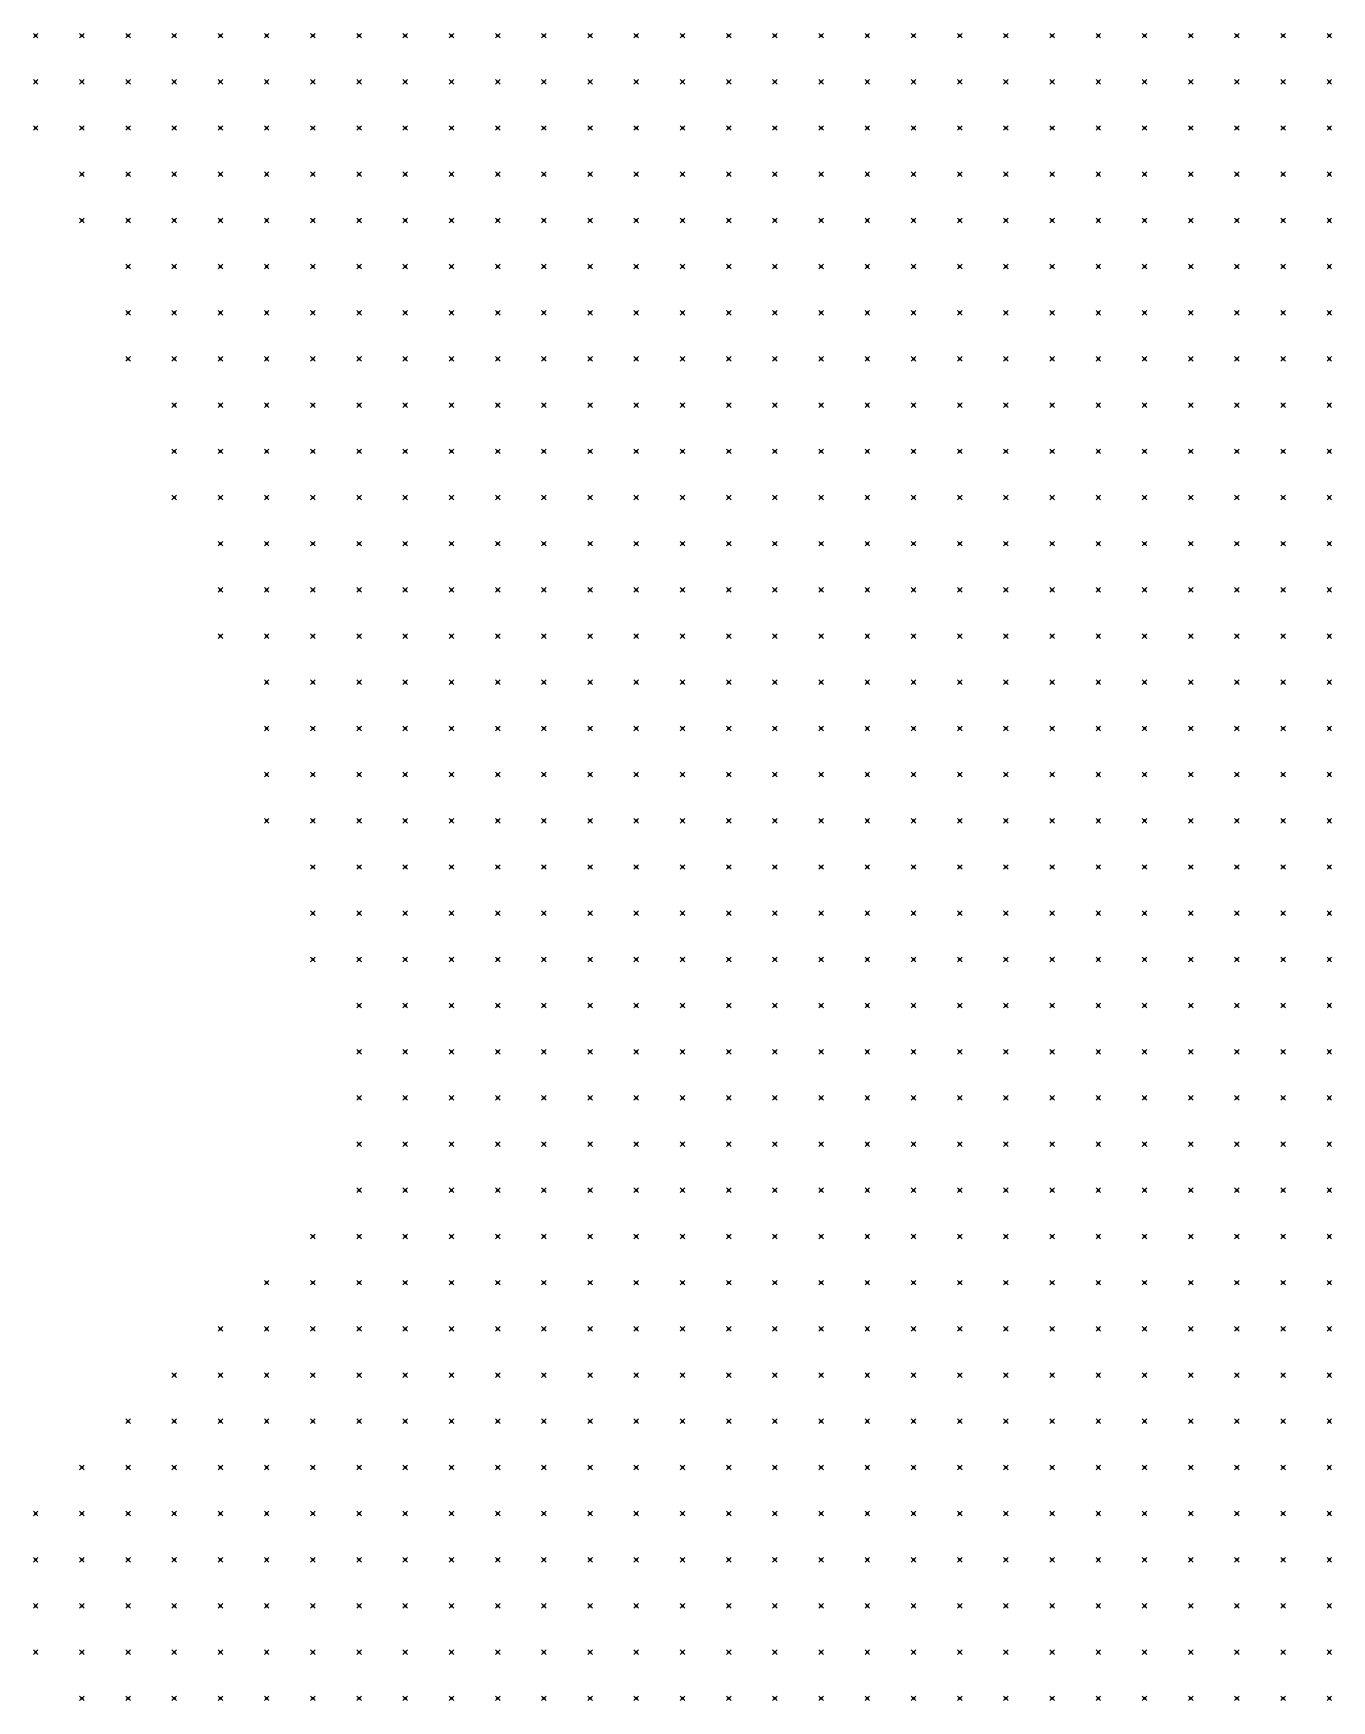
# Model space of a CAD drawing. Header units: metres. Extents: x 441556 to 446409, y 432338 to 461058.
# Drawn here: x 442844.7 to 442928.9, y 449721.5 to 449829.8 of the extents above; entities that cross this region are included whole.
import ezdxf

# ---------------------------------------------------------------- set-up
doc = ezdxf.new("R2010")
doc.units = ezdxf.units.M
doc.header["$MEASUREMENT"] = 0
doc.header["$PDMODE"] = 35
doc.header["$PDSIZE"] = 0.15
doc.layers.add('DTM-NOK-RevN_LIDAR_co_lidar', color=91, linetype='Continuous', lineweight=0)

msp = doc.modelspace()

# ---------------------------------------------------------------- linework, layer by layer
at = {"layer": 'DTM-NOK-RevN_LIDAR_co_lidar'}
for p in [(442844.815, 449829.622, 436.259), (442847.815, 449829.622, 434.737), (442850.814, 449829.622, 433.045), (442853.813, 449829.622, 430.778), (442856.813, 449829.622, 428.31), (442859.812, 449829.622, 426.022), (442862.811, 449829.622, 423.923), (442865.811, 449829.622, 422.007), (442868.81, 449829.622, 419.721), (442871.81, 449829.622, 418.015), (442874.809, 449829.622, 416.185), (442877.808, 449829.622, 414.147), (442880.808, 449829.622, 412.106), (442883.807, 449829.622, 410.046), (442886.806, 449829.622, 408.31), (442889.806, 449829.622, 406.384), (442892.805, 449829.622, 403.958), (442895.804, 449829.622, 402.011), (442898.804, 449829.622, 400.31), (442901.803, 449829.622, 398.627), (442904.802, 449829.622, 397.573), (442907.802, 449829.622, 396.733), (442910.801, 449829.622, 395.869), (442913.8, 449829.622, 394.84), (442916.8, 449829.622, 393.836), (442919.799, 449829.622, 392.545), (442922.798, 449829.622, 391.03), (442925.798, 449829.622, 389.542), (442928.797, 449829.622, 388.683), (442844.815, 449826.623, 436.419), (442847.815, 449826.623, 434.849), (442850.814, 449826.623, 432.773), (442853.813, 449826.623, 430.475), (442856.813, 449826.623, 428.339), (442859.812, 449826.623, 426.066), (442862.811, 449826.623, 423.625), (442865.811, 449826.623, 421.479), (442868.81, 449826.623, 419.672), (442871.81, 449826.623, 417.793), (442874.809, 449826.623, 415.838), (442877.808, 449826.623, 413.736), (442880.808, 449826.623, 411.729), (442883.807, 449826.623, 409.603), (442886.806, 449826.623, 407.865), (442889.806, 449826.623, 405.832), (442892.805, 449826.623, 403.819), (442895.804, 449826.623, 401.682), (442898.804, 449826.623, 399.41), (442901.803, 449826.623, 397.8), (442904.802, 449826.623, 396.891), (442907.802, 449826.623, 396.079), (442910.801, 449826.623, 395.188), (442913.8, 449826.623, 394.31), (442916.8, 449826.623, 393.494), (442919.799, 449826.623, 392.483), (442922.798, 449826.623, 391.051), (442925.798, 449826.623, 389.452), (442928.797, 449826.623, 388.14), (442844.815, 449823.624, 436.331), (442847.815, 449823.624, 434.701), (442850.814, 449823.624, 432.59), (442853.813, 449823.624, 430.062), (442856.813, 449823.624, 427.759), (442859.812, 449823.624, 425.678), (442862.811, 449823.624, 423.547), (442865.811, 449823.624, 421.181), (442868.81, 449823.624, 418.593), (442871.81, 449823.624, 416.823), (442874.809, 449823.624, 414.879), (442877.808, 449823.624, 413.059), (442880.808, 449823.624, 410.996), (442883.807, 449823.624, 408.993), (442886.806, 449823.624, 407.178), (442889.806, 449823.624, 405.233), (442892.805, 449823.624, 403.625), (442895.804, 449823.624, 401.379), (442898.804, 449823.624, 398.809), (442901.803, 449823.624, 397.286), (442904.802, 449823.624, 396.484), (442907.802, 449823.624, 395.72), (442910.801, 449823.624, 394.772), (442913.8, 449823.624, 393.87), (442916.8, 449823.624, 393.052), (442919.799, 449823.624, 391.894), (442922.798, 449823.624, 390.884), (442925.798, 449823.624, 389.475), (442928.797, 449823.624, 388.055), (442847.815, 449820.624, 434.405), (442850.814, 449820.624, 432.045), (442853.813, 449820.624, 429.732), (442856.813, 449820.624, 427.324), (442859.812, 449820.624, 424.693), (442862.811, 449820.624, 422.919), (442865.811, 449820.624, 420.864), (442868.81, 449820.624, 418.28), (442871.81, 449820.624, 416.09), (442874.809, 449820.624, 414.343), (442877.808, 449820.624, 412.112), (442880.808, 449820.624, 410.088), (442883.807, 449820.624, 408.045), (442886.806, 449820.624, 406.318), (442889.806, 449820.624, 404.497), (442892.805, 449820.624, 402.652), (442895.804, 449820.624, 400.363), (442898.804, 449820.624, 398.276), (442901.803, 449820.624, 397.026), (442904.802, 449820.624, 396.129), (442907.802, 449820.624, 395.41), (442910.801, 449820.624, 394.415), (442913.8, 449820.624, 393.371), (442916.8, 449820.624, 392.247), (442919.799, 449820.624, 391.108), (442922.798, 449820.624, 390.106), (442925.798, 449820.624, 388.946), (442928.797, 449820.624, 387.312), (442847.815, 449817.625, 433.855), (442850.814, 449817.625, 431.555), (442853.813, 449817.625, 429.343), (442856.813, 449817.625, 427.078), (442859.812, 449817.625, 424.449), (442862.811, 449817.625, 421.923), (442865.811, 449817.625, 419.764), (442868.81, 449817.625, 417.621), (442871.81, 449817.625, 415.434), (442874.809, 449817.625, 413.278), (442877.808, 449817.625, 411.132), (442880.808, 449817.625, 409.07), (442883.807, 449817.625, 407.158), (442886.806, 449817.625, 405.334), (442889.806, 449817.625, 403.587), (442892.805, 449817.625, 401.627), (442895.804, 449817.625, 399.869), (442898.804, 449817.625, 398.282), (442901.803, 449817.625, 396.849), (442904.802, 449817.625, 395.98), (442907.802, 449817.625, 395.189), (442910.801, 449817.625, 394.046), (442913.8, 449817.625, 392.752), (442916.8, 449817.625, 391.519), (442919.799, 449817.625, 390.439), (442922.798, 449817.625, 389.339), (442925.798, 449817.625, 388.172), (442928.797, 449817.625, 387.078), (442850.814, 449814.626, 431.084), (442853.813, 449814.626, 428.408), (442856.813, 449814.626, 425.984), (442859.812, 449814.626, 423.545), (442862.811, 449814.626, 421.31), (442865.811, 449814.626, 418.933), (442868.81, 449814.626, 416.757), (442871.81, 449814.626, 414.257), (442874.809, 449814.626, 411.942), (442877.808, 449814.626, 410.017), (442880.808, 449814.626, 407.975), (442883.807, 449814.626, 405.807), (442886.806, 449814.626, 404.171), (442889.806, 449814.626, 402.354), (442892.805, 449814.626, 400.368), (442895.804, 449814.626, 398.778), (442898.804, 449814.626, 397.492), (442901.803, 449814.626, 396.485), (442904.802, 449814.626, 395.694), (442907.802, 449814.626, 394.633), (442910.801, 449814.626, 393.423), (442913.8, 449814.626, 392.229), (442916.8, 449814.626, 391.125), (442919.799, 449814.626, 389.921), (442922.798, 449814.626, 388.498), (442925.798, 449814.626, 387.512), (442928.797, 449814.626, 386.435), (442850.814, 449811.626, 429.976), (442853.813, 449811.626, 427.221), (442856.813, 449811.626, 425.111), (442859.812, 449811.626, 422.865), (442862.811, 449811.626, 420.557), (442865.811, 449811.626, 418.198), (442868.81, 449811.626, 415.847), (442871.81, 449811.626, 413.247), (442874.809, 449811.626, 411.125), (442877.808, 449811.626, 408.976), (442880.808, 449811.626, 407.055), (442883.807, 449811.626, 404.913), (442886.806, 449811.626, 402.913), (442889.806, 449811.626, 401.025), (442892.805, 449811.626, 399.393), (442895.804, 449811.626, 398.071), (442898.804, 449811.626, 396.852), (442901.803, 449811.626, 395.877), (442904.802, 449811.626, 395.111), (442907.802, 449811.626, 394.12), (442910.801, 449811.626, 393.05), (442913.8, 449811.626, 391.946), (442916.8, 449811.626, 390.668), (442919.799, 449811.626, 389.465), (442922.798, 449811.626, 388.19), (442925.798, 449811.626, 387.24), (442928.797, 449811.626, 385.796), (442850.814, 449808.627, 429.206), (442853.813, 449808.627, 426.772), (442856.813, 449808.627, 424.71), (442859.812, 449808.627, 422.669), (442862.811, 449808.627, 420.165), (442865.811, 449808.627, 417.714), (442868.81, 449808.627, 415.363), (442871.81, 449808.627, 412.917), (442874.809, 449808.627, 410.768), (442877.808, 449808.627, 408.579), (442880.808, 449808.627, 406.582), (442883.807, 449808.627, 404.575), (442886.806, 449808.627, 402.431), (442889.806, 449808.627, 400.557), (442892.805, 449808.627, 398.965), (442895.804, 449808.627, 397.724), (442898.804, 449808.627, 396.611), (442901.803, 449808.627, 395.491), (442904.802, 449808.627, 394.523), (442907.802, 449808.627, 393.548), (442910.801, 449808.627, 392.511), (442913.8, 449808.627, 391.302), (442916.8, 449808.627, 390.028), (442919.799, 449808.627, 388.839), (442922.798, 449808.627, 387.725), (442925.798, 449808.627, 386.652), (442928.797, 449808.627, 385.045), (442853.813, 449805.628, 427.083), (442856.813, 449805.628, 425.119), (442859.812, 449805.628, 422.626), (442862.811, 449805.628, 420.221), (442865.811, 449805.628, 417.569), (442868.81, 449805.628, 415.06), (442871.81, 449805.628, 412.966), (442874.809, 449805.628, 410.72), (442877.808, 449805.628, 408.637), (442880.808, 449805.628, 406.576), (442883.807, 449805.628, 404.383), (442886.806, 449805.628, 402.301), (442889.806, 449805.628, 400.554), (442892.805, 449805.628, 399.096), (442895.804, 449805.628, 397.779), (442898.804, 449805.628, 396.457), (442901.803, 449805.628, 395.173), (442904.802, 449805.628, 394.072), (442907.802, 449805.628, 393.011), (442910.801, 449805.628, 391.837), (442913.8, 449805.628, 390.685), (442916.8, 449805.628, 389.413), (442919.799, 449805.628, 388.176), (442922.798, 449805.628, 386.959), (442925.798, 449805.628, 385.874), (442928.797, 449805.628, 384.557), (442853.813, 449802.628, 427.571), (442856.813, 449802.628, 425.377), (442859.812, 449802.628, 422.82), (442862.811, 449802.628, 420.455), (442865.811, 449802.628, 417.776), (442868.81, 449802.628, 415.519), (442871.81, 449802.628, 413.343), (442874.809, 449802.628, 411.176), (442877.808, 449802.628, 409.126), (442880.808, 449802.628, 406.981), (442883.807, 449802.628, 404.726), (442886.806, 449802.628, 402.507), (442889.806, 449802.628, 400.51), (442892.805, 449802.628, 398.934), (442895.804, 449802.628, 397.611), (442898.804, 449802.628, 396.237), (442901.803, 449802.628, 394.869), (442904.802, 449802.628, 393.652), (442907.802, 449802.628, 392.494), (442910.801, 449802.628, 391.352), (442913.8, 449802.628, 390.221), (442916.8, 449802.628, 388.986), (442919.799, 449802.628, 387.716), (442922.798, 449802.628, 386.413), (442925.798, 449802.628, 385.185), (442928.797, 449802.628, 384.114), (442853.813, 449799.629, 427.921), (442856.813, 449799.629, 425.473), (442859.812, 449799.629, 422.898), (442862.811, 449799.629, 420.816), (442865.811, 449799.629, 418.238), (442868.81, 449799.629, 415.898), (442871.81, 449799.629, 413.903), (442874.809, 449799.629, 411.664), (442877.808, 449799.629, 409.584), (442880.808, 449799.629, 407.556), (442883.807, 449799.629, 405.277), (442886.806, 449799.629, 402.943), (442889.806, 449799.629, 400.795), (442892.805, 449799.629, 398.904), (442895.804, 449799.629, 397.287), (442898.804, 449799.629, 395.905), (442901.803, 449799.629, 394.625), (442904.802, 449799.629, 393.307), (442907.802, 449799.629, 392.006), (442910.801, 449799.629, 390.855), (442913.8, 449799.629, 389.687), (442916.8, 449799.629, 388.538), (442919.799, 449799.629, 387.472), (442922.798, 449799.629, 386.205), (442925.798, 449799.629, 384.943), (442928.797, 449799.629, 383.722), (442856.813, 449796.63, 425.61), (442859.812, 449796.63, 422.974), (442862.811, 449796.63, 420.856), (442865.811, 449796.63, 418.441), (442868.81, 449796.63, 416.113), (442871.81, 449796.63, 414.197), (442874.809, 449796.63, 412.164), (442877.808, 449796.63, 410.023), (442880.808, 449796.63, 407.797), (442883.807, 449796.63, 405.55), (442886.806, 449796.63, 403.294), (442889.806, 449796.63, 401.125), (442892.805, 449796.63, 399.111), (442895.804, 449796.63, 397.301), (442898.804, 449796.63, 395.8), (442901.803, 449796.63, 394.442), (442904.802, 449796.63, 393.025), (442907.802, 449796.63, 391.624), (442910.801, 449796.63, 390.242), (442913.8, 449796.63, 389.038), (442916.8, 449796.63, 387.922), (442919.799, 449796.63, 386.883), (442922.798, 449796.63, 385.982), (442925.798, 449796.63, 384.913), (442928.797, 449796.63, 383.449), (442856.813, 449793.63, 425.841), (442859.812, 449793.63, 423.241), (442862.811, 449793.63, 420.904), (442865.811, 449793.63, 418.28), (442868.81, 449793.63, 415.957), (442871.81, 449793.63, 414.037), (442874.809, 449793.63, 411.952), (442877.808, 449793.63, 409.835), (442880.808, 449793.63, 407.655), (442883.807, 449793.63, 405.46), (442886.806, 449793.63, 403.482), (442889.806, 449793.63, 401.448), (442892.805, 449793.63, 399.437), (442895.804, 449793.63, 397.522), (442898.804, 449793.63, 395.782), (442901.803, 449793.63, 394.214), (442904.802, 449793.63, 392.663), (442907.802, 449793.63, 391.105), (442910.801, 449793.63, 389.558), (442913.8, 449793.63, 388.25), (442916.8, 449793.63, 386.988), (442919.799, 449793.63, 385.925), (442922.798, 449793.63, 385.101), (442925.798, 449793.63, 384.374), (442928.797, 449793.63, 382.974), (442856.813, 449790.631, 425.913), (442859.812, 449790.631, 423.252), (442862.811, 449790.631, 420.74), (442865.811, 449790.631, 418.155), (442868.81, 449790.631, 415.89), (442871.81, 449790.631, 413.614), (442874.809, 449790.631, 411.286), (442877.808, 449790.631, 409.162), (442880.808, 449790.631, 407.155), (442883.807, 449790.631, 405.083), (442886.806, 449790.631, 403.197), (442889.806, 449790.631, 401.368), (442892.805, 449790.631, 399.416), (442895.804, 449790.631, 397.439), (442898.804, 449790.631, 395.533), (442901.803, 449790.631, 393.813), (442904.802, 449790.631, 392.177), (442907.802, 449790.631, 390.446), (442910.801, 449790.631, 388.844), (442913.8, 449790.631, 387.196), (442916.8, 449790.631, 385.71), (442919.799, 449790.631, 384.646), (442922.798, 449790.631, 383.639), (442925.798, 449790.631, 383.06), (442928.797, 449790.631, 382.036), (442859.812, 449787.632, 423.072), (442862.811, 449787.632, 420.37), (442865.811, 449787.632, 418.033), (442868.81, 449787.632, 415.694), (442871.81, 449787.632, 413.091), (442874.809, 449787.632, 410.81), (442877.808, 449787.632, 408.417), (442880.808, 449787.632, 406.251), (442883.807, 449787.632, 404.376), (442886.806, 449787.632, 402.514), (442889.806, 449787.632, 400.852), (442892.805, 449787.632, 398.939), (442895.804, 449787.632, 396.974), (442898.804, 449787.632, 395.104), (442901.803, 449787.632, 393.332), (442904.802, 449787.632, 391.623), (442907.802, 449787.632, 389.667), (442910.801, 449787.632, 387.84), (442913.8, 449787.632, 386.056), (442916.8, 449787.632, 384.543), (442919.799, 449787.632, 383.212), (442922.798, 449787.632, 382.177), (442925.798, 449787.632, 381.475), (442928.797, 449787.632, 380.832), (442859.812, 449784.632, 423.041), (442862.811, 449784.632, 420.135), (442865.811, 449784.632, 417.717), (442868.81, 449784.632, 415.253), (442871.81, 449784.632, 412.557), (442874.809, 449784.632, 410.209), (442877.808, 449784.632, 407.352), (442880.808, 449784.632, 405.044), (442883.807, 449784.632, 403.196), (442886.806, 449784.632, 401.498), (442889.806, 449784.632, 400.016), (442892.805, 449784.632, 398.26), (442895.804, 449784.632, 396.318), (442898.804, 449784.632, 394.463), (442901.803, 449784.632, 392.737), (442904.802, 449784.632, 390.854), (442907.802, 449784.632, 388.617), (442910.801, 449784.632, 386.711), (442913.8, 449784.632, 384.947), (442916.8, 449784.632, 383.318), (442919.799, 449784.632, 381.958), (442922.798, 449784.632, 381.026), (442925.798, 449784.632, 380.149), (442928.797, 449784.632, 379.636), (442859.812, 449781.633, 423.111), (442862.811, 449781.633, 419.874), (442865.811, 449781.633, 417.356), (442868.81, 449781.633, 415.076), (442871.81, 449781.633, 412.159), (442874.809, 449781.633, 409.457), (442877.808, 449781.633, 406.643), (442880.808, 449781.633, 404.185), (442883.807, 449781.633, 402.053), (442886.806, 449781.633, 400.208), (442889.806, 449781.633, 398.679), (442892.805, 449781.633, 397.186), (442895.804, 449781.633, 395.428), (442898.804, 449781.633, 393.556), (442901.803, 449781.633, 391.837), (442904.802, 449781.633, 389.738), (442907.802, 449781.633, 387.393), (442910.801, 449781.633, 385.945), (442913.8, 449781.633, 384.056), (442916.8, 449781.633, 382.041), (442919.799, 449781.633, 380.918), (442922.798, 449781.633, 380.056), (442925.798, 449781.633, 379.26), (442928.797, 449781.633, 378.565), (442859.812, 449778.634, 423.363), (442862.811, 449778.634, 419.876), (442865.811, 449778.634, 417.09), (442868.81, 449778.634, 414.605), (442871.81, 449778.634, 412.077), (442874.809, 449778.634, 409.248), (442877.808, 449778.634, 406.749), (442880.808, 449778.634, 404.045), (442883.807, 449778.634, 401.615), (442886.806, 449778.634, 399.483), (442889.806, 449778.634, 397.61), (442892.805, 449778.634, 395.976), (442895.804, 449778.634, 394.356), (442898.804, 449778.634, 392.597), (442901.803, 449778.634, 390.817), (442904.802, 449778.634, 388.702), (442907.802, 449778.634, 386.507), (442910.801, 449778.634, 385.278), (442913.8, 449778.634, 383.61), (442916.8, 449778.634, 381.63), (442919.799, 449778.634, 380.213), (442922.798, 449778.634, 379.203), (442925.798, 449778.634, 378.748), (442928.797, 449778.634, 377.786), (442862.811, 449775.634, 419.95), (442865.811, 449775.634, 417.214), (442868.81, 449775.634, 414.867), (442871.81, 449775.634, 412.401), (442874.809, 449775.634, 409.916), (442877.808, 449775.634, 406.83), (442880.808, 449775.634, 403.86), (442883.807, 449775.634, 401.434), (442886.806, 449775.634, 399.224), (442889.806, 449775.634, 397.154), (442892.805, 449775.634, 395.342), (442895.804, 449775.634, 393.514), (442898.804, 449775.634, 391.703), (442901.803, 449775.634, 389.936), (442904.802, 449775.634, 388.088), (442907.802, 449775.634, 386.387), (442910.801, 449775.634, 384.733), (442913.8, 449775.634, 383.02), (442916.8, 449775.634, 381.367), (442919.799, 449775.634, 380.087), (442922.798, 449775.634, 379.016), (442925.798, 449775.634, 378.248), (442928.797, 449775.634, 377.315), (442862.811, 449772.635, 420.02), (442865.811, 449772.635, 417.532), (442868.81, 449772.635, 415.277), (442871.81, 449772.635, 412.866), (442874.809, 449772.635, 410.325), (442877.808, 449772.635, 408.069), (442880.808, 449772.635, 404.731), (442883.807, 449772.635, 401.967), (442886.806, 449772.635, 399.431), (442889.806, 449772.635, 397.23), (442892.805, 449772.635, 395.213), (442895.804, 449772.635, 393.161), (442898.804, 449772.635, 391.295), (442901.803, 449772.635, 389.393), (442904.802, 449772.635, 387.485), (442907.802, 449772.635, 386.02), (442910.801, 449772.635, 384.463), (442913.8, 449772.635, 382.864), (442916.8, 449772.635, 381.528), (442919.799, 449772.635, 380.482), (442922.798, 449772.635, 379.074), (442925.798, 449772.635, 377.809), (442928.797, 449772.635, 376.872), (442862.811, 449769.636, 419.32), (442865.811, 449769.636, 417.353), (442868.81, 449769.636, 415.503), (442871.81, 449769.636, 413.437), (442874.809, 449769.636, 410.878), (442877.808, 449769.636, 408.517), (442880.808, 449769.636, 405.825), (442883.807, 449769.636, 402.536), (442886.806, 449769.636, 399.694), (442889.806, 449769.636, 397.393), (442892.805, 449769.636, 395.278), (442895.804, 449769.636, 393.073), (442898.804, 449769.636, 390.88), (442901.803, 449769.636, 388.889), (442904.802, 449769.636, 387.095), (442907.802, 449769.636, 385.518), (442910.801, 449769.636, 384.005), (442913.8, 449769.636, 382.48), (442916.8, 449769.636, 381.339), (442919.799, 449769.636, 380.095), (442922.798, 449769.636, 378.759), (442925.798, 449769.636, 377.356), (442928.797, 449769.636, 376.133), (442865.811, 449766.636, 417.27), (442868.81, 449766.636, 415.703), (442871.81, 449766.636, 413.951), (442874.809, 449766.636, 411.493), (442877.808, 449766.636, 408.739), (442880.808, 449766.636, 405.986), (442883.807, 449766.636, 402.784), (442886.806, 449766.636, 400.37), (442889.806, 449766.636, 397.781), (442892.805, 449766.636, 395.124), (442895.804, 449766.636, 392.661), (442898.804, 449766.636, 390.272), (442901.803, 449766.636, 388.151), (442904.802, 449766.636, 386.282), (442907.802, 449766.636, 384.572), (442910.801, 449766.636, 383.11), (442913.8, 449766.636, 381.809), (442916.8, 449766.636, 380.632), (442919.799, 449766.636, 379.349), (442922.798, 449766.636, 377.873), (442925.798, 449766.636, 376.673), (442928.797, 449766.636, 375.266), (442865.811, 449763.637, 417.087), (442868.81, 449763.637, 415.52), (442871.81, 449763.637, 413.681), (442874.809, 449763.637, 411.579), (442877.808, 449763.637, 408.66), (442880.808, 449763.637, 406.021), (442883.807, 449763.637, 402.903), (442886.806, 449763.637, 400.145), (442889.806, 449763.637, 397.38), (442892.805, 449763.637, 394.9), (442895.804, 449763.637, 392.569), (442898.804, 449763.637, 390.163), (442901.803, 449763.637, 387.996), (442904.802, 449763.637, 385.977), (442907.802, 449763.637, 384.062), (442910.801, 449763.637, 382.567), (442913.8, 449763.637, 381.226), (442916.8, 449763.637, 379.852), (442919.799, 449763.637, 378.547), (442922.798, 449763.637, 377.276), (442925.798, 449763.637, 375.931), (442928.797, 449763.637, 374.592), (442865.811, 449760.638, 416.915), (442868.81, 449760.638, 415.249), (442871.81, 449760.638, 413.278), (442874.809, 449760.638, 410.994), (442877.808, 449760.638, 408.327), (442880.808, 449760.638, 405.836), (442883.807, 449760.638, 403.053), (442886.806, 449760.638, 400.219), (442889.806, 449760.638, 397.334), (442892.805, 449760.638, 394.567), (442895.804, 449760.638, 392.227), (442898.804, 449760.638, 389.931), (442901.803, 449760.638, 387.771), (442904.802, 449760.638, 385.895), (442907.802, 449760.638, 383.892), (442910.801, 449760.638, 382.246), (442913.8, 449760.638, 380.71), (442916.8, 449760.638, 379.371), (442919.799, 449760.638, 377.657), (442922.798, 449760.638, 376.627), (442925.798, 449760.638, 375.031), (442928.797, 449760.638, 373.657), (442865.811, 449757.638, 416.196), (442868.81, 449757.638, 414.426), (442871.81, 449757.638, 412.547), (442874.809, 449757.638, 410.27), (442877.808, 449757.638, 407.583), (442880.808, 449757.638, 405.233), (442883.807, 449757.638, 402.488), (442886.806, 449757.638, 399.487), (442889.806, 449757.638, 396.881), (442892.805, 449757.638, 394.405), (442895.804, 449757.638, 392.056), (442898.804, 449757.638, 389.794), (442901.803, 449757.638, 387.648), (442904.802, 449757.638, 385.77), (442907.802, 449757.638, 383.837), (442910.801, 449757.638, 381.909), (442913.8, 449757.638, 380.173), (442916.8, 449757.638, 378.617), (442919.799, 449757.638, 376.938), (442922.798, 449757.638, 375.381), (442925.798, 449757.638, 373.82), (442928.797, 449757.638, 372.131), (442865.811, 449754.639, 415.291), (442868.81, 449754.639, 413.213), (442871.81, 449754.639, 411.096), (442874.809, 449754.639, 409.154), (442877.808, 449754.639, 406.687), (442880.808, 449754.639, 404.175), (442883.807, 449754.639, 401.352), (442886.806, 449754.639, 398.761), (442889.806, 449754.639, 396.177), (442892.805, 449754.639, 393.766), (442895.804, 449754.639, 391.625), (442898.804, 449754.639, 389.328), (442901.803, 449754.639, 387.172), (442904.802, 449754.639, 385.398), (442907.802, 449754.639, 383.422), (442910.801, 449754.639, 381.395), (442913.8, 449754.639, 379.525), (442916.8, 449754.639, 377.849), (442919.799, 449754.639, 375.969), (442922.798, 449754.639, 374.425), (442925.798, 449754.639, 372.663), (442928.797, 449754.639, 370.654), (442862.811, 449751.64, 416.163), (442865.811, 449751.64, 414.171), (442868.81, 449751.64, 411.997), (442871.81, 449751.64, 409.898), (442874.809, 449751.64, 407.728), (442877.808, 449751.64, 405.303), (442880.808, 449751.64, 402.891), (442883.807, 449751.64, 400.322), (442886.806, 449751.64, 397.956), (442889.806, 449751.64, 395.34), (442892.805, 449751.64, 392.993), (442895.804, 449751.64, 390.654), (442898.804, 449751.64, 388.432), (442901.803, 449751.64, 386.658), (442904.802, 449751.64, 384.741), (442907.802, 449751.64, 382.645), (442910.801, 449751.64, 380.656), (442913.8, 449751.64, 378.733), (442916.8, 449751.64, 376.876), (442919.799, 449751.64, 374.938), (442922.798, 449751.64, 373.172), (442925.798, 449751.64, 371.644), (442928.797, 449751.64, 369.792), (442859.812, 449748.64, 416.581), (442862.811, 449748.64, 414.623), (442865.811, 449748.64, 412.869), (442868.81, 449748.64, 411.023), (442871.81, 449748.64, 408.524), (442874.809, 449748.64, 406.18), (442877.808, 449748.64, 403.801), (442880.808, 449748.64, 401.459), (442883.807, 449748.64, 399.302), (442886.806, 449748.64, 396.904), (442889.806, 449748.64, 394.662), (442892.805, 449748.64, 392.519), (442895.804, 449748.64, 390.115), (442898.804, 449748.64, 387.652), (442901.803, 449748.64, 385.589), (442904.802, 449748.64, 383.784), (442907.802, 449748.64, 381.793), (442910.801, 449748.64, 379.792), (442913.8, 449748.64, 377.905), (442916.8, 449748.64, 375.857), (442919.799, 449748.64, 374.03), (442922.798, 449748.64, 372.095), (442925.798, 449748.64, 370.415), (442928.797, 449748.64, 368.5), (442856.813, 449745.641, 417.386), (442859.812, 449745.641, 415.238), (442862.811, 449745.641, 413.35), (442865.811, 449745.641, 411.571), (442868.81, 449745.641, 409.76), (442871.81, 449745.641, 407.338), (442874.809, 449745.641, 404.9), (442877.808, 449745.641, 402.427), (442880.808, 449745.641, 400.223), (442883.807, 449745.641, 397.971), (442886.806, 449745.641, 395.774), (442889.806, 449745.641, 393.768), (442892.805, 449745.641, 391.577), (442895.804, 449745.641, 389.319), (442898.804, 449745.641, 386.972), (442901.803, 449745.641, 384.595), (442904.802, 449745.641, 382.549), (442907.802, 449745.641, 380.614), (442910.801, 449745.641, 378.641), (442913.8, 449745.641, 376.755), (442916.8, 449745.641, 374.847), (442919.799, 449745.641, 372.997), (442922.798, 449745.641, 371.029), (442925.798, 449745.641, 369.323), (442928.797, 449745.641, 367.573), (442853.813, 449742.642, 418.42), (442856.813, 449742.642, 415.98), (442859.812, 449742.642, 414.03), (442862.811, 449742.642, 412.163), (442865.811, 449742.642, 410.272), (442868.81, 449742.642, 408.325), (442871.81, 449742.642, 406.135), (442874.809, 449742.642, 404.109), (442877.808, 449742.642, 401.316), (442880.808, 449742.642, 398.885), (442883.807, 449742.642, 396.903), (442886.806, 449742.642, 394.582), (442889.806, 449742.642, 392.553), (442892.805, 449742.642, 390.739), (442895.804, 449742.642, 388.455), (442898.804, 449742.642, 385.896), (442901.803, 449742.642, 383.541), (442904.802, 449742.642, 381.433), (442907.802, 449742.642, 379.483), (442910.801, 449742.642, 377.548), (442913.8, 449742.642, 375.654), (442916.8, 449742.642, 373.778), (442919.799, 449742.642, 371.906), (442922.798, 449742.642, 369.908), (442925.798, 449742.642, 367.954), (442928.797, 449742.642, 366.266), (442850.814, 449739.642, 419.935), (442853.813, 449739.642, 417.389), (442856.813, 449739.642, 414.937), (442859.812, 449739.642, 412.616), (442862.811, 449739.642, 410.481), (442865.811, 449739.642, 409.023), (442868.81, 449739.642, 406.804), (442871.81, 449739.642, 405.015), (442874.809, 449739.642, 403.033), (442877.808, 449739.642, 400.25), (442880.808, 449739.642, 397.653), (442883.807, 449739.642, 395.196), (442886.806, 449739.642, 393.065), (442889.806, 449739.642, 391.214), (442892.805, 449739.642, 389.577), (442895.804, 449739.642, 387.517), (442898.804, 449739.642, 385.183), (442901.803, 449739.642, 382.858), (442904.802, 449739.642, 380.522), (442907.802, 449739.642, 378.534), (442910.801, 449739.642, 376.546), (442913.8, 449739.642, 374.634), (442916.8, 449739.642, 372.688), (442919.799, 449739.642, 370.644), (442922.798, 449739.642, 368.703), (442925.798, 449739.642, 366.722), (442928.797, 449739.642, 365.076), (442847.815, 449736.643, 423.132), (442850.814, 449736.643, 419.491), (442853.813, 449736.643, 416.769), (442856.813, 449736.643, 414.303), (442859.812, 449736.643, 411.88), (442862.811, 449736.643, 409.809), (442865.811, 449736.643, 407.273), (442868.81, 449736.643, 405.617), (442871.81, 449736.643, 403.949), (442874.809, 449736.643, 402.2), (442877.808, 449736.643, 399.617), (442880.808, 449736.643, 397.048), (442883.807, 449736.643, 394.539), (442886.806, 449736.643, 392.229), (442889.806, 449736.643, 390.157), (442892.805, 449736.643, 388.214), (442895.804, 449736.643, 386.298), (442898.804, 449736.643, 384.272), (442901.803, 449736.643, 382.051), (442904.802, 449736.643, 379.83), (442907.802, 449736.643, 377.697), (442910.801, 449736.643, 375.49), (442913.8, 449736.643, 373.458), (442916.8, 449736.643, 371.463), (442919.799, 449736.643, 369.471), (442922.798, 449736.643, 367.591), (442925.798, 449736.643, 365.733), (442928.797, 449736.643, 363.807), (442844.815, 449733.643, 425.551), (442847.815, 449733.643, 422.375), (442850.814, 449733.643, 419.19), (442853.813, 449733.643, 416.36), (442856.813, 449733.643, 413.892), (442859.812, 449733.643, 411.4), (442862.811, 449733.643, 408.705), (442865.811, 449733.643, 405.85), (442868.81, 449733.643, 404.267), (442871.81, 449733.643, 402.482), (442874.809, 449733.643, 401.124), (442877.808, 449733.643, 399.067), (442880.808, 449733.643, 396.987), (442883.807, 449733.643, 394.742), (442886.806, 449733.643, 391.721), (442889.806, 449733.643, 389.189), (442892.805, 449733.643, 386.918), (442895.804, 449733.643, 384.875), (442898.804, 449733.643, 382.94), (442901.803, 449733.643, 380.871), (442904.802, 449733.643, 378.944), (442907.802, 449733.643, 376.854), (442910.801, 449733.643, 374.459), (442913.8, 449733.643, 372.097), (442916.8, 449733.643, 370.065), (442919.799, 449733.643, 368.27), (442922.798, 449733.643, 366.364), (442925.798, 449733.643, 364.48), (442928.797, 449733.643, 362.495), (442844.815, 449730.644, 424.707), (442847.815, 449730.644, 421.756), (442850.814, 449730.644, 419.023), (442853.813, 449730.644, 416.335), (442856.813, 449730.644, 413.721), (442859.812, 449730.644, 410.814), (442862.811, 449730.644, 408.007), (442865.811, 449730.644, 404.974), (442868.81, 449730.644, 403.046), (442871.81, 449730.644, 401.104), (442874.809, 449730.644, 399.742), (442877.808, 449730.644, 398.139), (442880.808, 449730.644, 396.387), (442883.807, 449730.644, 394.227), (442886.806, 449730.644, 391.466), (442889.806, 449730.644, 389.118), (442892.805, 449730.644, 386.356), (442895.804, 449730.644, 383.754), (442898.804, 449730.644, 381.685), (442901.803, 449730.644, 379.528), (442904.802, 449730.644, 377.553), (442907.802, 449730.644, 375.672), (442910.801, 449730.644, 373.32), (442913.8, 449730.644, 370.661), (442916.8, 449730.644, 368.656), (442919.799, 449730.644, 367.018), (442922.798, 449730.644, 365.178), (442925.798, 449730.644, 363.183), (442928.797, 449730.644, 361.642), (442844.815, 449727.645, 424.477), (442847.815, 449727.645, 421.277), (442850.814, 449727.645, 418.651), (442853.813, 449727.645, 416.121), (442856.813, 449727.645, 413.377), (442859.812, 449727.645, 410.293), (442862.811, 449727.645, 407.331), (442865.811, 449727.645, 404.259), (442868.81, 449727.645, 402.095), (442871.81, 449727.645, 400.1), (442874.809, 449727.645, 398.472), (442877.808, 449727.645, 397.024), (442880.808, 449727.645, 395.388), (442883.807, 449727.645, 393.286), (442886.806, 449727.645, 390.965), (442889.806, 449727.645, 388.523), (442892.805, 449727.645, 385.624), (442895.804, 449727.645, 383.008), (442898.804, 449727.645, 380.794), (442901.803, 449727.645, 378.437), (442904.802, 449727.645, 376.223), (442907.802, 449727.645, 374.296), (442910.801, 449727.645, 372.124), (442913.8, 449727.645, 369.561), (442916.8, 449727.645, 367.49), (442919.799, 449727.645, 365.811), (442922.798, 449727.645, 363.957), (442925.798, 449727.645, 362.243), (442928.797, 449727.645, 361.029), (442844.815, 449724.645, 424.423), (442847.815, 449724.645, 420.958), (442850.814, 449724.645, 417.791), (442853.813, 449724.645, 415.428), (442856.813, 449724.645, 412.784), (442859.812, 449724.645, 409.799), (442862.811, 449724.645, 406.393), (442865.811, 449724.645, 403.606), (442868.81, 449724.645, 401.307), (442871.81, 449724.645, 399.257), (442874.809, 449724.645, 397.165), (442877.808, 449724.645, 395.85), (442880.808, 449724.645, 394.232), (442883.807, 449724.645, 392.205), (442886.806, 449724.645, 389.898), (442889.806, 449724.645, 387.367), (442892.805, 449724.645, 384.77), (442895.804, 449724.645, 382.411), (442898.804, 449724.645, 380.242), (442901.803, 449724.645, 377.83), (442904.802, 449724.645, 375.247), (442907.802, 449724.645, 372.979), (442910.801, 449724.645, 370.813), (442913.8, 449724.645, 368.508), (442916.8, 449724.645, 366.628), (442919.799, 449724.645, 364.545), (442922.798, 449724.645, 362.885), (442925.798, 449724.645, 361.602), (442928.797, 449724.645, 360.328), (442847.815, 449721.646, 421.017), (442850.814, 449721.646, 417.33), (442853.813, 449721.646, 414.814), (442856.813, 449721.646, 412.275), (442859.812, 449721.646, 409.66), (442862.811, 449721.646, 406.091), (442865.811, 449721.646, 403.211), (442868.81, 449721.646, 400.582), (442871.81, 449721.646, 398.173), (442874.809, 449721.646, 396.047), (442877.808, 449721.646, 394.498), (442880.808, 449721.646, 392.643), (442883.807, 449721.646, 390.653), (442886.806, 449721.646, 388.492), (442889.806, 449721.646, 386.194), (442892.805, 449721.646, 383.77), (442895.804, 449721.646, 381.449), (442898.804, 449721.646, 379.482), (442901.803, 449721.646, 377.387), (442904.802, 449721.646, 374.659), (442907.802, 449721.646, 371.851), (442910.801, 449721.646, 369.452), (442913.8, 449721.646, 367.333), (442916.8, 449721.646, 365.869), (442919.799, 449721.646, 363.627), (442922.798, 449721.646, 362.301), (442925.798, 449721.646, 361.068), (442928.797, 449721.646, 359.732)]:
    msp.add_point(p, dxfattribs=at)

doc.saveas('drawing.dxf')
